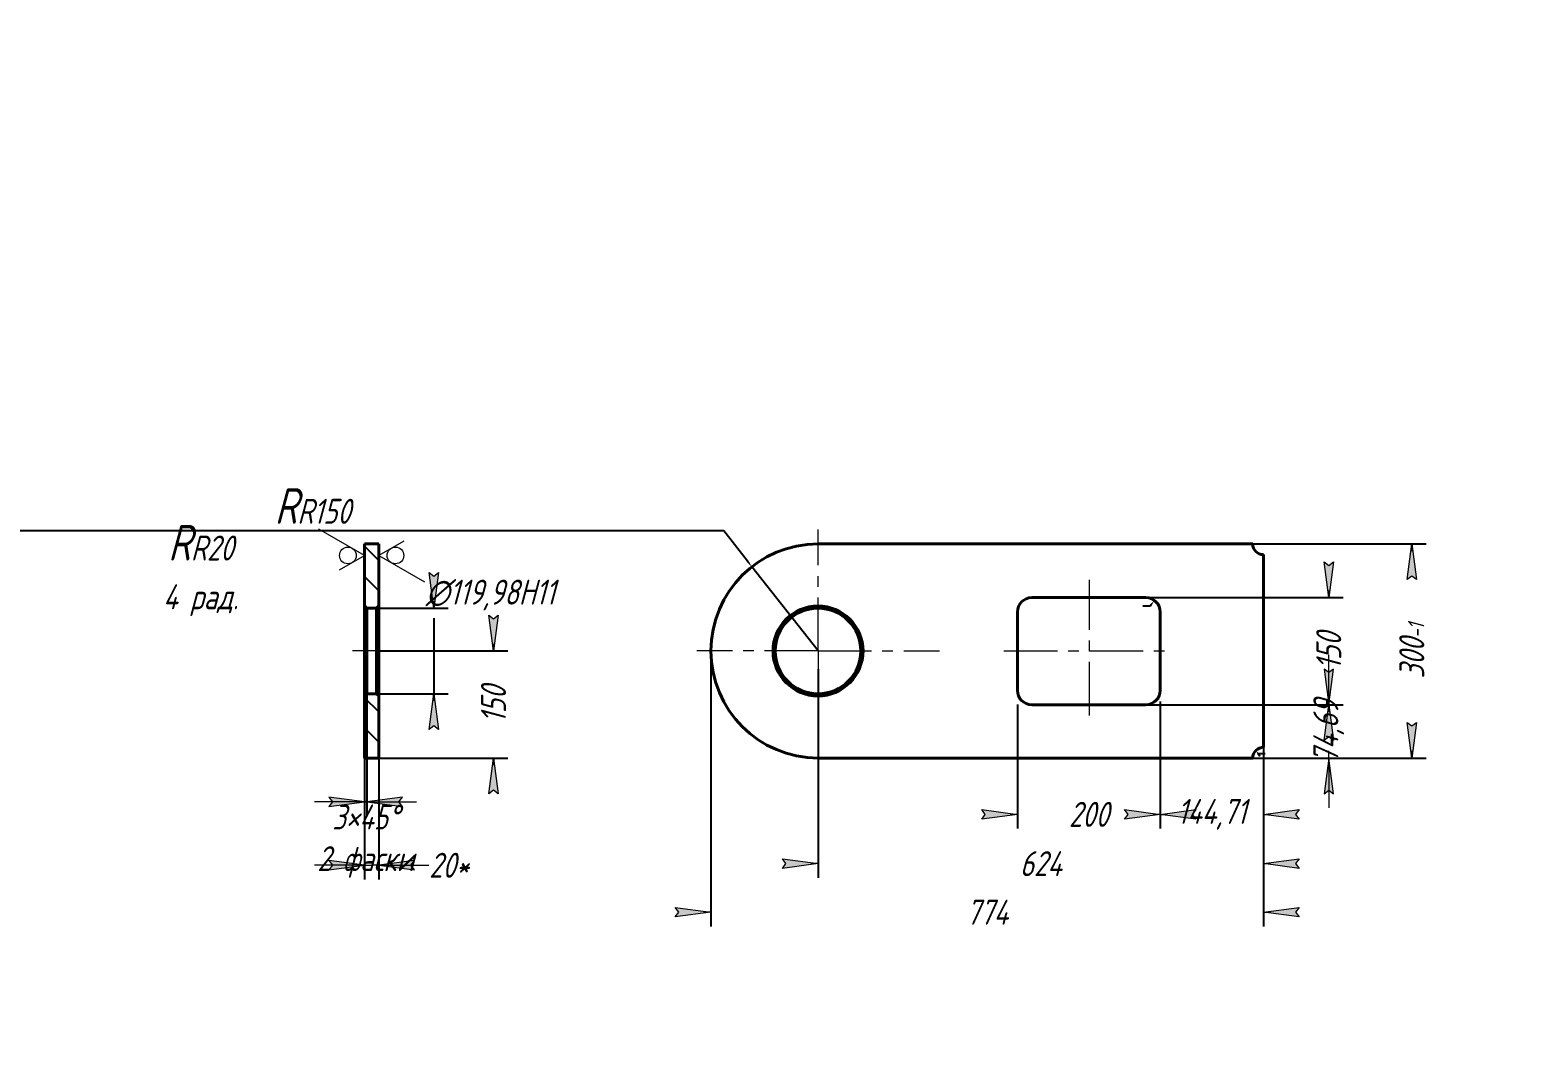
# Model space of a CAD drawing. Header units: millimetres. Extents: x 0 to 210, y 0 to 297.
# Drawn here: x 0 to 210, y 153 to 297 of the extents above; entities that cross this region are included whole.
import ezdxf

# ---------------------------------------------------------------- set-up
doc = ezdxf.new("R2010")
doc.units = ezdxf.units.MM
for name, pattern in [('K5LT_AXLED', [12, 7.5, -1.5, 1.5, -1.5]), ('K5LT_BASIC', [0]), ('K5LT_THIN', [0])]:
    doc.linetypes.add(name, pattern=pattern)
doc.layers.add('Системный слой', color=7, linetype='Continuous')
doc.styles.add('KDIMTEXTSTYLE', font='GOST_AU.SHX', dxfattribs={"width": 0.96, "oblique": 15, "height": 5})
doc.dimstyles.new('KDIMSTYLE (0.10)', dxfattribs={"dimtxt": 5, "dimasz": 1, "dimexe": 2, "dimexo": 0.0625, "dimgap": 1, "dimtad": 1, "dimlfac": 10, "dimtxsty": 'KDIMTEXTSTYLE', "dimsah": 1, "dimcen": 0.09, "dimdle": 1, "dimadec": 0, "dimazin": 0, "dimtfac": 0.667, "dimtmove": 0, "dimatfit": 3, "dimfxl": 1, "dimtvp": 1, "dimtolj": 1, "dimtzin": 0, "dimarcsym": 0})

# ---------------------------------------------------------------- blocks, each defined once
blk = doc.blocks.new('KDIMARROW_01')
at = {"layer": 'Системный слой'}
blk.add_hatch(color=0, dxfattribs=at).paths.add_polyline_path([(0, 0), (-5, 0.658262491226197), (-4.5, 5.51091059616309e-16), (-5, -0.6582624912261956)])
at = {"layer": 'Системный слой', "color": 0, "linetype": 'K5LT_THIN', "lineweight": 18}
for p, q in [((-4.5, 5.51091059616309e-16), (-5, 0.658262491226197)), ((-5, 0.658262491226197), (0, 0)), ((0, 0), (-5, -0.6582624912261956)), ((-5, -0.6582624912261956), (-4.5, 5.51091059616309e-16)), ((0, 0), (-1, 0))]:
    blk.add_line(p, q, dxfattribs=at)
blk = doc.blocks.new('KDIMARROW_02')
at = {"layer": 'Системный слой'}
blk.add_hatch(color=0, dxfattribs=at).paths.add_polyline_path([(4.5, -5.51091059616309e-16), (5, 0.6582624912261956), (0, 0), (5, -0.658262491226197)])
at = {"layer": 'Системный слой', "color": 0, "linetype": 'K5LT_THIN', "lineweight": 18}
for p, q in [((0, 0), (-1, 0)), ((5, 0.6582624912261956), (0, 0)), ((0, 0), (5, -0.658262491226197)), ((0, 0), (7, -8.572527594031472e-16)), ((4.5, -5.51091059616309e-16), (5, 0.6582624912261956)), ((5, -0.658262491226197), (4.5, -5.51091059616309e-16))]:
    blk.add_line(p, q, dxfattribs=at)
blk = doc.blocks.new('U2')
at = {"layer": 'Системный слой', "color": 30, "linetype": 'K5LT_AXLED', "lineweight": 18, "true_color": 0xff8000}
for q in [(110.3976494936413, 227), (93.39764949364125, 210), (127.3976494936413, 210), (110.3976494936413, 193)]:
    blk.add_line((110.3976494936413, 210), q, dxfattribs=at)
blk = doc.blocks.new('U8')
at = {"layer": 'Системный слой', "color": 7, "linetype": 'K5LT_THIN', "lineweight": 18}
for p, q in [((46.86703701730023, 223.3756173964236), (40.46528701729898, 227.0716677589214)), ((43.36703701730092, 221.3548923964224), (46.86703701730023, 223.3756173964236))]:
    blk.add_line(p, q, dxfattribs=at)
blk.add_arc((44.5337036839669, 223.3756173964228), 1.166666666666667, 0, 359.999994270422, dxfattribs=at)
blk = doc.blocks.new('U9')
at = {"layer": 'Системный слой', "color": 7, "linetype": 'K5LT_THIN', "lineweight": 18}
for p, q in [((52.36703701731387, 225.3963423964227), (48.86703701731268, 223.3756173964248)), ((48.86703701731268, 223.3756173964248), (55.26878701731049, 219.679567033921))]:
    blk.add_line(p, q, dxfattribs=at)
blk.add_arc((51.20037035064601, 223.3756173964234), 1.166666666666667, 0, 359.999994270422, dxfattribs=at)

msp = doc.modelspace()

# ---------------------------------------------------------------- hatches: boundary and pattern name
at = {"layer": 'Системный слой'}
h = msp.add_hatch(dxfattribs=at)
h.set_pattern_fill('', angle=135, style=0, pattern_type=0)
h.set_pattern_definition([(135, (0, 0), (-2.121320343559643, -2.121320343559642), [])])
h.paths.add_polyline_path([(48.86703701732233, 195.0000000000168), (48.86703701731938, 203.7000000109317), (48.56703701731762, 204.0000000114774), (47.16703701730289, 204.0000000114769), (46.86703701730299, 203.7000000109311), (46.86703701730595, 195.0000000000161)])
h.paths.add_polyline_path([(48.86703701731508, 216.299999989102), (48.86703701729574, 225.0000000000168), (46.86703701729574, 225.0000000000161), (46.8670370172987, 216.2999999891012), (47.1670370172988, 215.9999999885555), (48.56703701731511, 215.9999999885561)])

# ---------------------------------------------------------------- linework, layer by layer
at = {"layer": 'Системный слой', "color": 150, "linetype": 'K5LT_BASIC', "lineweight": 40, "true_color": 0x0080ff}
for p, q in [((46.86703701729574, 225.0000000000161), (46.8670370172987, 216.2999999891012)), ((48.86703701731212, 225.0000000000168), (46.86703701729574, 225.0000000000161)), ((48.86703701731508, 216.299999989102), (48.86703701731212, 225.0000000000168)), ((171.2976494941302, 225), (110.3976494936413, 225)), ((172.7976494941535, 223.5), (172.7976494941535, 196.5)), ((156.3268817259503, 217.469154401452), (140.3268817259503, 217.4691544014517)), ((46.8670370172987, 216.2999999891012), (46.86703701730299, 203.700000010931)), ((47.1670370172988, 215.9999999885555), (46.8670370172987, 216.2999999891012)), ((47.1670370172988, 215.9999999885555), (47.16703701730289, 204.0000000114769)), ((48.56703701731432, 215.9999999885561), (47.1670370172988, 215.9999999885555)), ((48.56703701731432, 215.9999999885561), (48.86703701731508, 216.299999989102)), ((48.56703701731432, 215.9999999885561), (48.56703701731841, 204.0000000114773)), ((48.86703701731508, 216.299999989102), (48.86703701731938, 203.7000000109317)), ((138.3268817259503, 215.469154401452), (138.32688172595, 204.469154401452)), ((158.3268817259503, 204.469154401452), (158.32688172595, 215.469154401452)), ((47.16703701730289, 204.0000000114769), (46.86703701730299, 203.700000010931)), ((46.86703701730299, 203.700000010931), (46.86703701730595, 195.0000000000161)), ((48.56703701731841, 204.0000000114773), (47.16703701730289, 204.0000000114769)), ((48.56703701731841, 204.0000000114773), (48.86703701731938, 203.7000000109317)), ((48.86703701732233, 195.0000000000168), (48.86703701731938, 203.7000000109317)), ((140.3268817259503, 202.469154401452), (156.3268817259503, 202.4691544014517)), ((48.86703701732233, 195.0000000000168), (46.86703701730595, 195.0000000000161)), ((171.2976494941302, 195), (110.3976494936413, 195))]:
    msp.add_line(p, q, dxfattribs=at)
at = {"layer": 'Системный слой', "color": 30, "linetype": 'K5LT_AXLED', "lineweight": 18, "true_color": 0xff8000}
for p, q in [((148.4268817259505, 200.9691536849282), (148.4268817259504, 219.9691536849282)), ((136.4268817259505, 210), (160.4268817259505, 210)), ((50.86703701730308, 209.9999999999949), (45.16703701729487, 209.9999999999949))]:
    msp.add_line(p, q, dxfattribs=at)
at = {"layer": 'Системный слой', "color": 150, "linetype": 'K5LT_BASIC', "lineweight": 40, "true_color": 0x0080ff}
for centre, radius in [((110.3980203415582, 210), 6.300000000000011), ((110.3980203415566, 210), 6)]:
    msp.add_circle(centre, radius, dxfattribs=at)
for centre, radius, start, end in [((110.3976494936413, 210), 15, 90, 270), ((172.7976494941404, 225), 1.5, 180, 270), ((140.3268817259482, 215.469154401452), 1.999999999997914, 89.99999999994006, 180), ((156.3268817259482, 215.469154401452), 1.999999999999999, 0, 89.99999999994), ((140.3268817259482, 204.469154401452), 1.999999999999994, 180, 270.00000000006), ((156.3268817259482, 204.469154401452), 2.000000000002101, 270.0000000000601, 0), ((172.7976494941404, 195), 1.5, 89.99999999950322, 180)]:
    msp.add_arc(centre, radius, start, end, dxfattribs=at)

# ---------------------------------------------------------------- block references
at = {"layer": 'Системный слой'}
for name in ['U8', 'U2', 'U9']:
    msp.add_blockref(name, (0, 0), dxfattribs=at)

# ---------------------------------------------------------------- dimensions: what is measured, and where the dimension line sits
at = {"layer": 'Системный слой', "color": 7}
msp.add_radius_dim(center=(156.3268817259482, 215.469154401452), mpoint=(157.5079311196305, 217.083193536567), dimstyle='KDIMSTYLE (0.10)', override={"dimtih": 1, "dimtoh": 1, "dimpost": '\\H3.5;\\W0.965;\\Q15;R<>\\X\\H3.5;\\W0.965;\\Q15;\\Q15;4 рад.', "dimblk2": 'KDIMARROW_02', "dimclrt": 7, "dimtmove": 1, "dimtolj": 1}, dxfattribs=at).render()
msp.add_radius_dim(center=(110.3976494936413, 210), radius=15.000000000000009, location=(97.18380523397283, 226.8181199450232), dimstyle='KDIMSTYLE (0.10)', override={"dimtih": 1, "dimtoh": 1, "dimpost": '\\H3.5;\\W0.965;\\Q15;R<>', "dimblk2": 'KDIMARROW_01', "dimclrt": 7, "dimtmove": 1, "dimtolj": 1}, dxfattribs=at).render()
for base, p1, p2, location, override in [((193.574360460228, 225), (172.7976494941535, 195), (170.7976494941404, 225), (193.574360460228, 210), {"dimexo": 0, "dimpost": '\\H3.5;\\W0.965;\\Q15;<>\\H0.65x;\\S^-1;\\H1.5x;', "dimblk1": 'KDIMARROW_01', "dimblk2": 'KDIMARROW_01', "dimse1": 0, "dimse2": 0, "dimclrt": 7, "dimtolj": 1}), ((56.57142375339775, 204.0008303032665), (48.86703701730657, 215.9991696967672), (48.86703701731066, 204.0008303032665), (64.50956034951923, 217.8344699512629), {"dimexo": 0, "dimtoh": 1, "dimpost": '\\H3.5;\\W0.965;\\Q15;∅<>\\H3.5;\\W0.965;\\Q15;\\Q15;H11', "dimblk1": 'KDIMARROW_01', "dimblk2": 'KDIMARROW_01', "dimse1": 0, "dimse2": 0, "dimclrt": 7, "dimtmove": 1, "dimtolj": 1}), ((181.9435306491316, 202.4691507349237), (155.3416211168291, 217.469154401452), (158.3268817259531, 202.4691507349237), (181.9435306491316, 209.9691525681878), {"dimexo": 0, "dimpost": '\\H3.5;\\W0.965;\\Q15;<>', "dimblk1": 'KDIMARROW_01', "dimblk2": 'KDIMARROW_01', "dimse1": 0, "dimse2": 0, "dimclrt": 7, "dimtolj": 1}), ((64.9356020718093, 194.9999999999949), (48.86703701730308, 209.9999999999949), (48.8670370173113, 194.9999999999949), (64.9356020718093, 202.4999999999949), {"dimexo": 0, "dimpost": '\\H3.5;\\W0.965;\\Q15;<>', "dimblk1": 'KDIMARROW_01', "dimblk2": 'KDIMARROW_01', "dimse1": 0, "dimse2": 0, "dimclrt": 7, "dimtolj": 1}), ((181.9435306491316, 202.4691536849282), (170.7976494941535, 195), (156.4268817259505, 202.4691536849282), (181.9435306491316, 198.7345768424641), {"dimexo": 0, "dimpost": '\\H3.5;\\W0.965;\\Q15;<>', "dimblk1": 'KDIMARROW_02', "dimblk2": 'KDIMARROW_02', "dimse1": 0, "dimse2": 0, "dimclrt": 7, "dimtolj": 1})]:
    msp.add_linear_dim(base=base, p1=p1, p2=p2, angle=90, location=location, dimstyle='KDIMSTYLE (0.10)', override=override, dxfattribs=at).render()
for base, p1, p2, location, override in [((95.39764949364125, 173.3999795941556), (172.7976494941535, 210), (95.39764949364125, 210), (134.0976494938974, 173.3999795941556), {"dimexo": 0, "dimpost": '\\H3.5;\\W0.965;\\Q15;<>', "dimblk1": 'KDIMARROW_01', "dimblk2": 'KDIMARROW_01', "dimse1": 0, "dimse2": 0, "dimclrt": 7, "dimtolj": 1}), ((110.3980203415582, 180.2015334093005), (172.7976494941535, 195), (110.3980203415582, 207.453311296496), (141.5978349178558, 180.2015334093005), {"dimexo": 0, "dimpost": '\\H3.5;\\W0.965;\\Q15;<>', "dimblk1": 'KDIMARROW_01', "dimblk2": 'KDIMARROW_01', "dimse1": 0, "dimse2": 0, "dimclrt": 7, "dimtolj": 1}), ((138.3268817259531, 187.109361502807), (158.3268817259531, 202.9347424634466), (138.3268817259531, 202.496215363735), (148.3268817259531, 187.109361502807), {"dimexo": 0, "dimpost": '\\H3.5;\\W0.965;\\Q15;<>', "dimblk1": 'KDIMARROW_01', "dimblk2": 'KDIMARROW_01', "dimse1": 0, "dimse2": 0, "dimclrt": 7, "dimtolj": 1}), ((158.3268817259531, 187.109361502807), (172.7976494941535, 202.9691536849282), (158.3268817259531, 202.9347424634466), (165.5622656100533, 187.109361502807), {"dimexo": 0, "dimpost": '\\H3.5;\\W0.965;\\Q15;<>', "dimblk1": 'KDIMARROW_01', "dimblk2": 'KDIMARROW_01', "dimse1": 0, "dimse2": 0, "dimclrt": 7, "dimtolj": 1}), ((46.86703701729487, 179.9746619462673), (48.8670370173113, 194.9999999999949), (46.86703701729487, 194.9999999999949), (58.69888039351203, 179.9746619462673), {"dimexo": 0, "dimpost": '\\H3.5;\\W0.965;\\Q15;<>\\H3.5;\\W0.965;\\Q15;\\Q15;*', "dimblk1": 'KDIMARROW_02', "dimblk2": 'KDIMARROW_02', "dimse1": 0, "dimse2": 0, "dimclrt": 7, "dimtolj": 1})]:
    msp.add_linear_dim(base=base, p1=p1, p2=p2, location=location, dimstyle='KDIMSTYLE (0.10)', override=override, dxfattribs=at).render()
msp.add_linear_dim(base=(46.86703701729487, 188.8512559575543), p1=(47.16703701730289, 204.0008303032657), p2=(46.86703701729487, 203.4999999999949), dimstyle='KDIMSTYLE (0.10)', override={"dimexo": 0, "dimpost": '\\H3.5;\\W0.965;\\Q15;<>\\H3.5;\\W0.965;\\Q15;\\Q15;\\Q15;×\\Q15;45\\Q15;°\\Q15;\\X\\H3.5;\\W0.965;\\Q15;\\Q15;2 фаски', "dimblk1": 'KDIMARROW_02', "dimblk2": 'KDIMARROW_02', "dimse1": 0, "dimse2": 0, "dimclrt": 7, "dimtolj": 1}, dxfattribs=at).render()
msp.add_radius_dim(center=(172.3015092007953, 195.235240698512), mpoint=(171.7369893223652, 196.0606601717844), text='\\H3.5;\\W0.965;\\Q15;R\\H3.5;\\W0.965;\\Q15;\\Q15;15\\X\\H3.5;\\W0.965;\\Q15;\\Q15;2 рад.', dimstyle='KDIMSTYLE (0.10)', override={"dimtih": 1, "dimtoh": 1, "dimblk2": 'KDIMARROW_01', "dimclrt": 7, "dimtmove": 1, "dimtolj": 1}, dxfattribs=at).render()

doc.saveas('drawing.dxf')
